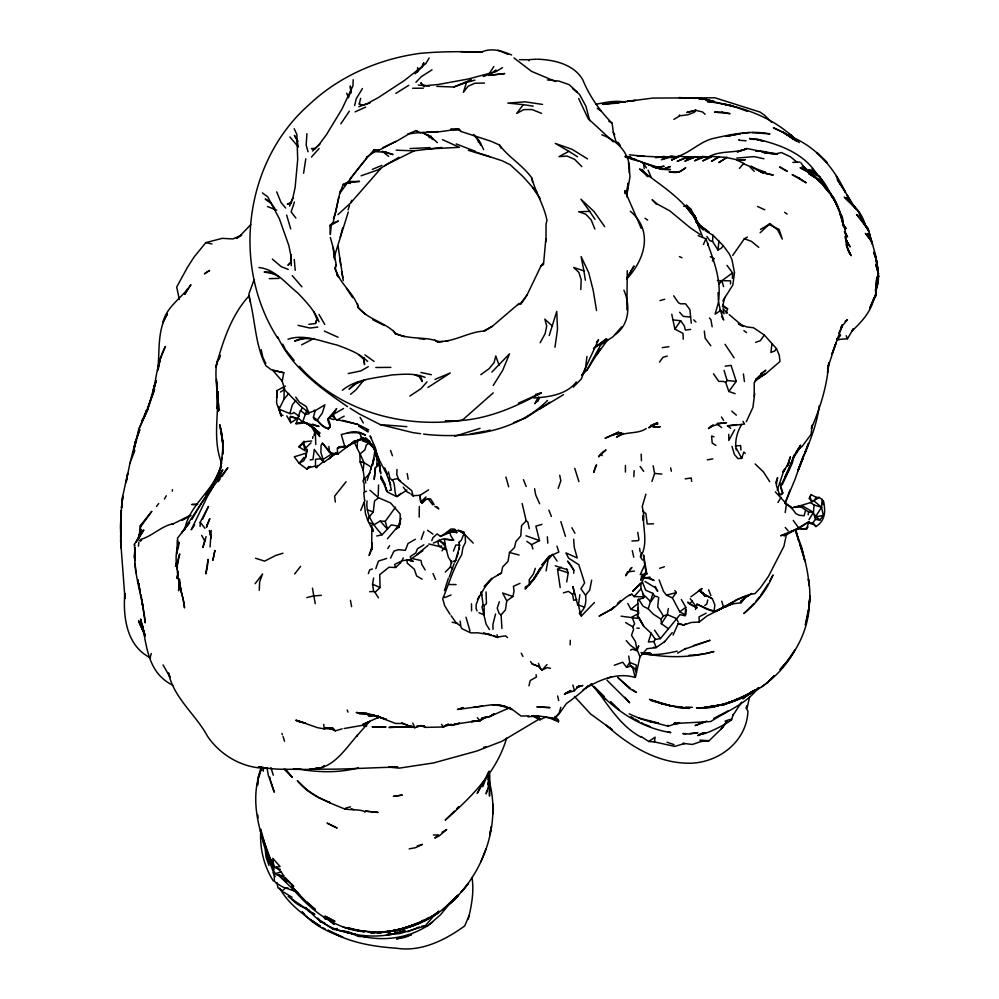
<?xml version="1.0" encoding="UTF-8"?>
<svg xmlns="http://www.w3.org/2000/svg" width="999" height="999" viewBox="0 0 999 999"><rect width="100%" height="100%" fill="white"/><g stroke="black" fill="none" stroke-linecap="round" stroke-linejoin="round"><path stroke-width="1.5" d="M471.503 603.808L471.565 610.864M546.003 241.596L546.066 223.888L546.977 220.417C544.143 205.607 535.539 192.57 531.905 178.159C522.964 165.384 508.553 157.268 499.475 144.992L490.634 141.121L460.964 131.456L458.516 128.784L450.599 129.321L459.515 130.145M878.546 276.948L876.935 261.538L873.563 252.198L876.198 258.878L878.546 276.948L877.06 265.809C878.533 273.826 879.694 282.642 875.511 290.097M222.727 450.549L222.702 454.358L222.715 440.272L222.727 450.549L220.954 464.897L222.015 457.554M627.26 270.692L626.873 309.802M284.153 386.7L276.785 390.634L276.636 403.259L281.381 415.996L278.634 407.792M417.582 71.978L417.644 67.707M177.048 553.608L177.285 540.297M281.381 415.996L279.096 409.165L284.028 399.163L284.178 389.66L283.179 387.487L285.377 386.051M342.108 728.858L335.389 730.831L332.892 728.209L324.238 728.895L323.688 724.375M411.788 925.961L411.026 926.235L420.754 922.564L409.066 926.922L422.477 921.428C405.769 929.145 387.075 933.878 368.631 931.942L371.853 932.329L356.631 930.194L378.072 932.591L387.649 931.83L395.866 930.506L378.072 932.417L385.901 932.017L403.596 928.533L385.714 931.955L379.27 932.055C452.897 931.393 508.041 850.274 489.173 780.943L489.747 789.285L489.248 778.396L489.522 796.091L489.785 775.686L489.023 771.153M367.07 500.924C365.422 514.298 373.476 525.499 382.105 534.765L391.308 524.875L398.176 526.111L387.437 538.761M732.442 278.321L732.567 272.889L726.997 265.372M378.246 495.804L378.534 484.99M573.738 573.264L573.813 570.242L572.452 567.544M488.623 782.804L488.886 773.214M641.433 460.726L641.171 454.145M730.494 283.966L730.581 280.856L717.357 280.582M488.911 773.488L488.286 786.887L486.176 793.893L486.638 791.171M718.543 300.262C721.603 278.783 712.824 258.379 705.906 238.749L698.164 235.614M876.31 289.997L877.909 278.908L875.586 291.383L876.797 276.973L875.449 296.391L873.526 300.1L876.048 294.168L876.335 289.248L875.449 296.391L876.048 294.168L869.929 307.979M686.063 609.552L685.901 614.51L685.039 615.684L679.994 614.685L660.364 638.636L655.369 639.422L653.883 641.47L648.376 642.032L651.148 633.254L643.781 626.361L637.474 615.896M150.549 657.904C126.561 646.053 122.952 617.12 124.788 593.331L124.95 598.538L120.629 540.609L121.029 523.139L120.792 536.038L120.442 526.485L121.329 510.427L121.129 529.07L120.979 513.736L122.84 496.278L121.491 507.767L122.377 497.852L127.672 473.451L126.186 482.33M353.496 441.983L337.487 454.183L337.412 448.176L339.348 446.678L345.904 446.341L337.412 448.176M353.184 79.72L352.959 85.889L341.895 109.228L326.373 134.803L318.968 144.705L312.587 150.986M519.98 583.341L513.424 586.338L514.06 590.983L512.912 596.503L502.647 593.031L506.743 600.886L505.419 609.964L501.098 614.872L501.923 628.458M396.978 469.443L396.79 474.6L399.063 480.482L411.725 490.634L413.186 496.228L410.964 494.118M681.343 599.487L685.789 607.317L685.039 615.684M570.117 644.855L570.304 640.284M369.642 591.708L373.663 591.458L374.987 592.382L380.07 587.537L379.707 574.662L389.073 567.207L395.579 567.494L401.036 562.462M291.096 254.845L290.784 262.138L287.912 265.259L291.146 262.487M580.781 289.548L581.193 279.67L578.871 272.427L573.701 267.47L583.903 270.891L585.352 280.182M259.265 590.347L259.653 581.793L262.575 573.975L255.12 583.703M547.827 543.144L547.34 536.8M210.077 546.903L211.214 530.469M633.841 476.673L634.153 470.666M375.599 449.95L375.362 454.42L375.674 450.287L378.321 457.942L379.957 468.531L378.321 457.942L373.102 446.478L366.658 439.185C376.323 448.176 379.395 461.063 380.719 473.663L379.008 462.475M637.712 613.886L637.474 618.369L621.053 616.183M637.874 610.889L638.036 607.892L638.511 613.486L632.03 617.032L634.665 623.988L632.667 626.71L633.591 629.42L631.518 635.277L635.464 641.708L637.262 650.849L632.305 649.15L630.519 650.212M702.946 157.517L702.622 156.468L694.542 160.814L701.548 158.067M263.424 768.156L263.249 771.103L263.424 768.306M545.866 238.674L543.506 264.523L541.021 265.896L527.047 294.992L522.002 302.734M306.93 133.679L306.181 145.092L308.042 151.748M488.811 773.164L488.311 780.119L489.26 771.528M135.202 547.639L134.428 555.544L134.453 558.191L134.815 549.275L135.115 560.601L135.202 547.639C132.368 573.201 143.182 597.602 145.23 622.864L141.671 599.313M179.246 581.992L178.584 590.746L179.333 580.856M712.986 235.24L723.189 245.629L721.266 248.264L717.931 249.987L712.537 241.346L712.986 235.24L705.182 230.644M795.229 507.342L810.564 502.547L814.148 505.057L813.386 512.312L815.434 519.38L819.829 520.104L823.326 515.496L821.54 507.267L822.127 499.475L819.242 497.452L816.283 497.365L811.051 494.592L809.09 498.401L810.451 499.875M372.252 542.757L371.678 549.862L371.865 525.424M532.479 181.855L531.905 178.159M626.86 196.878L627.984 183.304L626.835 192.283M140.709 541.083L140.959 539.373C152.772 535.826 161.513 525.849 173.576 523.663L172.078 524.4L190.472 515.284M157.642 370.754C160.015 351.935 156.793 330.607 167.432 313.948L162.787 322.689C166.733 306.181 182.055 298.027 190.909 284.703L184.653 294.43L187.562 289.061L185.652 292.757M643.493 556.768L643.643 554.982L646.765 574L641.121 576.947M364.348 490.971L364.048 483.366L362.974 481.019L364.223 478.271L363.224 470.454L363.973 462.624L360.127 453.933L364.935 449.825L366.271 445.017L368.806 443.344L375.387 449.712M207.405 566.396L208.104 559.328L205.769 573.888L207.268 567.807M140.572 526.91L151.836 511.276L140.434 525.474L138.998 538.136M658.678 597.427L657.729 606.942L663.423 615.946L661.063 619.168L661.35 623.676L668.406 628.746M200.1 526.51L200.212 522.24L208.454 506.456L202.597 519.255M333.142 222.44L331.293 225.175L330.344 234.54L329.932 225.412L333.142 222.44L340.472 190.472M138.449 546.228L138.873 542.22M594.455 602.472L581.331 616.058L579.308 613.536L579.957 611.813L578.446 604.944L579.895 594.655M827.497 372.727L828.77 362.887C827.209 385.739 820.329 407.505 811.375 428.446L812.125 425.299L811.113 434.265L802.247 446.278L797.202 450.474M478.221 141.995L478.509 139.311M637.999 651.723L639.959 656.905L635.476 677.147M717.931 249.987L718.98 241.009M827.859 369.742L828.321 365.796L827.559 368.494L836.213 342.42L831.817 354.345L842.257 325.986L838.735 333.254M172.29 491.171L172.477 489.597M771.94 343.893L770.916 352.447L774.824 350.911L776.485 348.626L764.297 335.002L753.458 327.734L747.052 327.01L738.311 323.738M586.975 356.431L585.476 368.444L581.231 379.033L573.339 387.113M636.438 672.714L635.689 670.579L636.351 665.159L629.72 662.412L628.721 656.043M695.479 609.452L696.952 604.183L706.056 608.866L714.035 611.638L714.859 604.894L712.337 598.751L702.247 593.206L699.225 590.446M754.282 396.703L754.183 382.879L758.041 377.11L765.833 370.204L760.701 373.663M546.078 570.904L548.101 559.79L552.597 554.308L557.08 561.063M754.695 393.444L752.934 407.33L746.34 421.69M819.23 405.669C816.558 428.671 806.056 449.662 797.689 470.979L808.541 443.381L805.132 452.572L806.355 449.35M808.753 606.88L809.427 601.61C809.24 627.372 797.627 651.261 780.007 669.58L787.499 660.863L794.942 649.924C781.131 675.948 755.918 694.717 727.821 702.747L738.486 699.175L753.87 691.508L746.141 695.828M566.708 568.831L568.219 572.814L566.72 581.905M738.948 139.46L738.848 140.272L746.091 140.759M554.969 347.252L557.517 329.245L556.743 311.426L549.213 335.527M648.738 741.495L654.42 741.92L655.107 737.187L648.738 741.495L641.096 736.513M125.986 482.642L129.945 463.211M785.214 512.599L786.5 503.846L775.336 491.908M303.596 173.264L305.794 158.804M305.257 453.446L294.28 456.793L299.113 463.311L303.708 460.776L305.731 457.117L307.093 449.45L304.62 449.038L303.509 443.494L304.782 441.758L311.713 440.959M312.662 438.349L312.924 436.625M258.229 780.194L257.392 785.614L258.266 777.047L261.276 767.082M808.129 514.86L808.591 512.012L801.46 507.142L795.641 506.955L792.319 507.842M338.686 197.402L335.464 213.199L333.416 218.569M375.237 449.25L372.352 465.497L374.15 458.541M177.959 549.413L179.133 542.32C175.599 551.023 175.412 560.377 177.26 569.467M668.343 608.528L667.344 614.635L661.35 623.676M178.209 571.278L176.985 578.421L178.209 572.427M445.317 572.052L450.437 566.92L451.486 560.789M591.645 580.182L589.71 590.034L585.576 595.242C586.326 601.386 585.714 608.041 580.694 612.337L581.331 616.058M377.185 463.923L376.648 466.933C378.459 454.995 373.476 441.283 361.238 437.175C359.565 427.497 347.739 433.391 341.258 434.503L345.017 447.39L362.649 438.648L368.431 440.709M626.96 193.993L630.019 176.548L628.471 162.575M305.731 457.117L307.093 449.45M373.663 591.458L372.527 584.19L373.638 578.046M184.728 529.695C189.086 503.708 216.758 489.185 221.216 463.186M370.666 469.867L371.191 467.033L363.973 462.624L360.065 461.763L359.865 453.746L353.833 441.296M153.908 389.385C156.431 374.762 158.242 359.74 165.409 346.466L159.99 359.565L157.655 369.755L160.427 357.979L158.167 369.443M808.978 519.717L813.386 512.312L802.035 505.644L801.46 507.142M808.416 609.515L805.331 624.899C809.527 610.089 811.288 594.405 808.428 579.17L809.015 585.676C808.129 571.253 804.57 557.08 799.675 543.518L804.844 561.013L802.06 548.488L795.541 530.731M357.48 440.347L357.242 447.927M327.947 418.868L327.635 420.005L333.191 414.435L336.626 408.653L327.947 418.868C335.464 433.603 322.14 428.783 317.37 420.005L322.315 413.037L324.9 404.82L315.172 410.701L308.816 412.812L300.299 405.869L284.965 390.197L282.193 381.131L283.791 372.714L271.303 369.755L265.921 365.759C254.957 344.717 255.444 320.292 249.275 297.739M642.369 560.027L640.484 556.818L641.283 552.634M489.722 580.382L484.203 586.563L493.156 577.834L501.423 573.039L502.597 567.057L508.029 561.313L509.478 552.497L514.522 547.564L515.871 541.558L520.741 535.963L521.59 525.561L526.223 520.854L522.14 503.521M487.924 784.527L488.449 781.892M138.811 537.712L139.61 533.741L138.561 538.099M531.518 715.908L538.886 717.182L532.405 715.908L539.822 719.817L538.886 717.182L537.187 715.759L554.557 718.293L558.99 713.96L566.545 703.396C574.113 698.201 581.63 692.07 588.374 685.651M527.047 294.992L521.016 302.859L517.819 304.545L492.245 326.373L483.404 331.094C468.094 332.168 454.308 341.908 438.636 341.533C424.95 336.188 409.14 339.997 395.741 333.429C385.364 322.227 368.082 319.555 358.279 307.617C354.27 292.894 338.986 283.491 335.364 268.356L336.163 264.648L333.229 247.365M468.281 919.105C471.578 905.581 474.25 891.333 471.99 877.459M154.021 389.385L155.881 380.994L147.927 408.504L154.558 389.373L143.918 417.957M707.754 599.924L706.867 603.896L704.794 605.506M749.587 696.965L747.077 708.116L746.478 705.881M312.4 424.163L319.043 426.473L304.283 422.952L296.029 423.913L300.374 410.427L305.469 414.398L308.679 413.873L308.266 411.513M139.086 536.301L140.297 531.143M354.62 105.569L356.268 98.689L362.462 88.524M673.863 119.405L679.07 116.284L679.62 114.897M528.946 685.814L530.219 680.531L536.525 676.935L536.051 674.687M369.455 516.57L373.276 511.963L374.538 500.986L378.571 497.777L390.621 502.959L400.187 514.023L400.05 522.976L398.701 527.784L400 523.326M638.511 613.486L637.699 599.937L643.443 597.864L644.38 596.59L641.021 588.748L640.709 583.016L632.592 591.346L641.87 582.854L646.116 570.829M805.569 510.027L804.133 515.771L799.4 515.284L795.891 513.623L792.632 509.29L786.5 503.846M361.501 105.207L359.228 104.046L360.664 98.302M724.849 297.315L722.477 306.681L727.597 308.828L726.098 313.187M340.209 237.3L342.682 227.722M258.766 777.584L261.388 768.643M679.42 156.256L671.703 160.015L679.42 156.256L692.007 157.355M875.586 291.383L878.208 281.306L875.411 289.71M367.207 480.357L374.026 458.516M642.457 582.142L645.666 590.184L652.934 593.406L648.226 608.853L653.296 614.16L661.063 619.168M334.103 257.442L348.289 211.988M594.542 469.542L593.768 472.427L596.578 464.86L594.929 468.094M328.334 429.133L322.577 425.599L317.632 421.016L314.31 419.53L313.411 417.232L315.172 410.701L314.136 410.077M731.618 719.942L733.116 714.422L732.729 715.696L741.595 702.147M450.025 614.323L444.692 605.794L442.719 598.751C448.938 583.99 453.246 568.356 461.688 554.87L462.974 547.327L465.509 542.32L465.134 534.827L460.352 530.906M495.554 613.96L492.919 624.437L493.007 629.37M219.056 473.976L221.453 466.108L213.274 483.828L205.969 494.542L211.214 487.762M718.556 302.135L715.097 314.148L720.454 310.664L718.556 302.135L718.056 292.632M313.898 435.651L315.072 431.593M506.605 738.161C496.703 772.252 471.016 797.377 445.167 820.191L454.42 811.138M560.814 707.304L559.153 713.036L554.557 718.293M278.733 406.543L279.096 409.165L289.822 413.574L292.407 404.757L295.879 400.349M176.736 562.087L175.524 566.183L176.91 561.863M206.069 536.575L202.822 547.514L205.507 538.961L204.745 541.046L201.636 535.339M308.841 324.35L315.484 323.501L316.833 318.956L313.873 311.738M645.903 494.18L642.245 506.481L643.556 513.523L643.331 520.479L643.418 515.309C642.969 529.095 648.376 544.168 640.484 556.818M138.649 429.508L147.952 409.053L138.649 429.508L133.204 453.259L135.514 441.546L139.823 429.558L135.077 443.131L135.514 441.546L129.758 463.711L134.828 450.362M139.048 538.598L141.696 529.795L136.251 541.97L143.844 529.957L134.54 544.055M152.71 391.084L156.381 380.569L153.933 387.063L154.708 384.515M454.895 562.25L459.415 547.427L459.178 549.163L459.153 542.145L461.263 540.309L463.374 535.152L465.134 534.827L473.201 543.106M777.247 490.222L783.691 471.078L785.439 468.793L782.716 471.603M306.768 410.264L302.572 422.152L295.891 423.476M474.937 80.107L466.496 82.43L463.386 92.345L468.056 86.264L474.85 83.254L484.49 83.054M364.922 500.274L360.726 510.452M642.27 575.786L640.859 580.244L642.295 576.173M444.443 590.621L448.376 578.384M348.077 209.89L349.45 205.669M371.915 546.84L369.118 555.456L371.89 548.726M301.086 410.776L301.998 407.967M219.043 359.54L220.429 355.319M535.289 568.319L533.491 573.813L529.195 579.72L529.47 584.702L525.049 587.175M731.98 446.366L734.402 454.458L737.949 458.578L741.72 458.366L743.793 452.035L745.217 453.359M823.276 504.632L823.426 501.298L822.127 499.475M456.655 557.779L458.241 553.021M739.447 168.394L743.768 163.299L735.401 159.403L726.573 157.555L718.781 162.6L727.085 157.367L718.156 156.98L711.55 161.326L719.455 156.831L718.156 156.98M422.44 66.708L423.788 62.662L421.428 67.695L415.122 73.739M499.363 601.735L497.202 608.166L499.175 613.523L501.098 614.872M294.443 202.06L291.109 211.925L295.879 218.032M143.893 418.244L146.678 410.052L141.708 421.578L142.27 420.067M651.91 481.443L654.632 473.464L653.121 465.771M803.258 456.081L795.042 479.27L785.064 503.334L790.047 489.922M348.451 97.79L350.724 91.271L350.324 85.951L351.086 93.019M375.811 568.668L378.434 561.113L386.7 558.441M558.179 488.336L560.839 480.819L559.727 475.262M421.178 539.348L423.938 531.555M449.263 577.097L454.108 563.586M336.725 275.087L338.773 277.347L334.777 268.506L336.163 264.648M419.318 506.406L419.193 517.12M775.636 482.967L777.609 477.584L776.285 485.239L779.507 494.33M397.627 527.834L401.111 518.444M802.572 459.39L803.134 457.892L798.588 469.705M842.02 324.812L840.971 327.572L847.427 319.692L845.142 321.353M261.238 768.78C248.651 800.873 259.915 835.464 272.727 865.471L269.505 857.454L272.552 862.562M431.78 540.721L432.942 537.699L437.162 533.891L440.522 536.475L455.257 530.144M315.484 323.501L316.933 319.767M488.361 772.314L482.754 786.75M347.814 182.755L343.306 184.315L339.76 193.394C350.399 178.484 361.8 163.549 374.126 149.75L379.283 150.075L395.891 141.334M372.702 528.396L373.301 531.306L367.719 520.379L369.38 516.508M395.579 567.494L394.655 564.398L402.122 560.751L403.246 557.917M453.446 551.098L455.869 544.992L460.139 545.217M480.769 862L486.038 848.788M337.924 214.623L350.587 203.034L351.71 200.287M254.146 279.57L248.863 294.093L250.362 301.96M289.548 206.119L292.682 198.689L295.105 187.625L297.702 159.678L296.903 134.628L294.218 128.746M799.637 528.321L806.33 529.333L808.965 521.728L788.361 533.691L780.594 535.751L787.587 532.804L784.028 535.939L785.888 533.828M469.118 915.496L464.735 925.873C445.479 939.959 421.241 952.147 396.566 948.226C372.764 946.602 348.901 942.519 328.022 930.294M869.667 308.167L874.1 297.739C871.328 311.363 861.75 321.828 851.922 331.019L853.346 328.708M703.483 244.43L705.906 238.749M488.411 74.95L493.843 66.546M643.006 577.909L644.155 575.362M673.064 635.077L678.184 623.663M644.892 564.46L640.247 574.675L646.678 573.688M297.115 418.269L290.497 416.446L289.797 417.982L290.784 422.777L295.454 419.717M627.497 571.865L625.649 575.761L631.892 567.469L629.969 569.305M368.356 573.651L369.717 569.792L372.427 568.993M712.762 260.627L713.773 258.479L712.462 260.764M782.205 484.79L792.257 463.261L794.105 455.107L793.356 457.942L799.687 448.164L797.939 449.737M293.107 197.802L290.734 202.747L287.262 204.133L291.621 202.872M581.955 375.487L598.551 339.76L596.478 342.095M390.584 558.104L394.006 551.048L398.526 549.687L405.344 550.349L408.004 543.506L415.347 539.298M537.599 401.635L539.56 397.702M217.77 479.408L222.765 469.767L217.645 478.596L220.429 474.45L213.649 483.291L205.669 497.502L209.99 490.834M191.87 519.455L202.023 502.147L214.111 484.365L181.656 532.892L189.698 522.452L177.46 538.211L178.134 543.244M483.066 782.18L477.197 793.418L488.573 772.751M538.548 396.94L534.952 403.708L536.713 400.437M784.802 477.185L794.392 455.731L800.636 445.104L793.406 456.943L788.611 470.479L789.148 468.956L780.818 485.639M741.645 424.513C737.025 432.08 734.677 441.021 736.201 449.862M768.268 583.778L760.726 595.204M769.617 581.268L773.001 574.974C766.92 589.897 756.43 603.471 743.83 613.523L754.07 603.471M581.643 375.237L586.937 370.13L601.211 343.968M734.652 429.745L728.833 440.459L728.783 434.328M540.184 342.707L545.142 333.654L546.715 325.924L544.817 319.168L552.509 326.173M164.448 499.05L166.271 495.779M740.009 704.782L740.771 703.421M626.648 278.833L634.028 265.959L627.197 277.435M722.789 300.911L732.829 285.027L734.515 272.615L731.955 259.603L729.382 254.058L723.189 245.629M777.959 502.547L781.018 497.315M540.659 567.42L533.878 578.958L525.137 589.023L528.096 585.476M396.528 528.971L400.474 522.34M853.146 329.146L847.464 338.773L840.571 339.298M429.145 58.042L425.786 63.624L404.383 80.507L378.421 97.54L367.307 103.571L358.841 106.731M586.937 370.13L600.362 348.838M785.251 468.618L782.916 472.39L789.148 462.325L786.812 466.096M365.509 159.291L367.132 156.706M493.219 385.489L502.722 370.279L509.515 353.808L491.883 372.078M823.326 515.496L815.546 516.77L814.56 515.022L819.829 520.104L815.546 516.77L821.54 507.267L813.835 500.811L811.438 501.461M151.261 653.496L150.374 656.768M338.399 453.908L331.843 453.808L322.465 443.219L321.091 445.317L320.891 452.36L323.926 462.35L336.651 452.734M450.961 902.134L440.621 914.647L429.17 924.699M304.046 457.367L299.113 463.311L306.868 469.118L310.477 466.446M387.774 548.513L389.622 545.704M614.285 665.259L622.739 662.212L626.51 667.295L629.72 662.412L630.244 665.384L634.178 668.144L635.689 670.579M533.891 578.271L536.426 574.425M538.124 571.865L539.81 569.293L533.878 578.958L529.47 583.066M732.704 255.432L744.355 238.736L747.352 237.1M221.865 476.573L227.847 467.644L213.749 485.864L207.43 496.441L191.209 529.782L194.668 524.937M649.487 426.973L648.875 427.897L657.492 422.515L649.487 426.973L655.831 423.951L653.259 424.587M813.985 500.799L816.283 497.365M340.821 123.851L349.325 111.201M607.954 339.41L596.303 355.457M363.561 380.419L356.006 389.81L350.562 394.305M600.149 454.495L598.538 456.843L605.993 449.95L602.297 452.372M323.926 462.35L320.916 458.753L315.497 459.29L315.522 466.97L316.233 467.619L317.719 465.459M683.254 339.198L682.979 333.379L674.899 329.133L680.681 320.766L684.29 325.836L685.376 330.107L690.646 329.395M364.672 160.502L349.862 179.208M764.297 335.002L760.301 340.734L755.656 342.32M556.98 546.191L558.853 552.035L548.901 556.468L534.552 578.471L529.47 584.702M210.876 489.572L213.524 485.801M369.53 522.827L374.063 524.725L380.219 521.028L387.512 529.283L385.252 521.378L395.554 507.167M657.617 596.703L654.645 596.253L650.736 601.798L645.229 596.166M795.691 452.747L798.288 449.138M218.294 481.568L220.105 479.083M528.995 60.802L529.557 59.578L535.963 59.191M328.196 428.696L330.02 426.211M306.868 469.118L308.641 466.695M695.941 110.29L686.837 112.45L695.716 110.177L694.417 112.25L687.911 114.785L679.395 115.834M671.778 314.26L674.899 329.133M668.868 346.678L662.287 347.652M691.271 323.214L689.897 309.653L685.551 303.783L680.394 303.796L678.421 302.672L673.676 295.816M659.49 362.063L662.936 357.355L667.257 356.031M481.343 592.095L483.154 604.982L481.968 606.618L486.113 624.163L489.473 629.545M735.114 393.643L728.833 391.483L725.699 382.405L727.072 380.519L724.063 370.367M728.833 391.483L736.238 381.393L731.068 365.384L725.162 366.158M744.43 381.581L743.406 373.963M551.248 717.669L553.184 719.53L558.453 721.753L558.429 720.104L554.895 716.345M643.443 597.864L644.03 595.466M638.161 613.973L637.612 611.313L638.498 610.114M558.453 721.753L558.429 720.104M637.262 650.849L638.511 645.716L638.736 646.54M626.51 667.295L631.405 665.946M583.041 689.834C598.151 680.257 617.27 671.852 635.214 677.497L632.442 666.67M692.032 601.023L696.852 607.804L689.797 604.083L692.032 601.023L690.247 598.751M778.708 494.23L781.767 494.006L782.667 492.794L779.932 483.166M779.208 495.492L781.842 494.243L782.667 492.794M806.33 529.333L808.016 527.035M808.016 523.289L812.986 522.714L815.434 519.38M346.066 481.755L334.578 496.228L335.364 502.01M491.558 578.321L484.415 588.049L477.522 599.75L479.358 596.053L476.173 604.57L476.061 608.478L477.072 610.951M422.053 502.997L425.961 496.94L420.754 502.097L422.053 502.997L426.973 498.838L430.581 498.901L434.103 504.458M726.76 721.827L722.19 728.009L709.153 740.709L700.898 741.57L692.407 744.455L683.079 743.381L684.515 743.518L674.737 746.403L654.42 741.92M684.702 614.585L679.745 611.788L672.402 597.877L676.36 592.557L674.824 590.534M533.204 106.144L523.276 104.645L516.695 113.424L523.826 109.59L532.017 109.553L541.558 113.349M156.493 506.406L158.704 503.496M726.773 721.615L721.34 728.608L726.922 721.44M294.655 573.975L300.599 566.358M836.887 339.71L840.621 334.965L836.663 339.136M788.061 533.129L786.201 535.501L783.915 546.303L768.456 576.373L760.551 587.637L754.957 593.643C739.397 595.392 728.296 606.88 714.035 611.638M541.021 265.896L543.169 263.187M626.585 279.146C644.755 259.74 653.758 230.994 630.294 211.214M748.039 595.866L749.287 595.129L736.6 599.65L725.823 606.755L733.691 601.648L715.047 611.4L733.104 603.396L722.889 607.255L732.779 603.833L741.108 602.759L744.63 598.426M350.587 203.034L380.731 168.556M211.064 487.799L208.242 491.246L212.475 486.363M284.028 399.163L288.736 393.444M441.933 550.824L444.493 547.727M249.213 295.704C231.543 314.835 223.439 340.047 216.458 364.56C214.598 379.87 218.232 395.342 218.843 410.689L218.007 400.262M548.901 556.468L541.845 565.022L550.349 555.981M755.993 601.136L759.852 596.478M530.082 583.104L533.041 579.557M664.323 642.057L672.227 632.592M718.955 284.191L721.865 280.744L732.567 272.889M494.255 72.203L496.091 70.067L490.996 73.801M639.959 656.905L646.99 648.701L656.181 647.627L653.883 641.47M452.222 901.173L457.579 895.241M426.973 381.855L421.079 388.623L409.802 396.079M365.771 482.979L364.897 478.746L370.154 472.714M250.799 224.625L240.047 235.814L236.363 238.349M621.69 326.86L612.974 336.775L599.625 345.529M629.22 594.992L631.917 594.23L634.115 596.615L641.021 588.748M369.792 721.328L356.518 736.251L357.48 735.177C344.767 749.475 332.879 769.642 310.989 769.168L318.144 768.181L311.401 769.48L293.169 769.317L299.825 768.98C286.089 769.617 271.99 769.617 258.504 766.72L267.158 768.281C243.356 768.593 220.679 755.731 207.43 736.113C195.579 714.235 173.826 698.201 168.481 672.889L170.142 677.434L163.037 664.909M211.975 243.943L205.794 242.657L194.143 256.93L187.412 267.42L176.698 287.063L179.321 299.363M311.463 157.043L319.106 148.489M758.553 687.562C746.478 703.858 727.022 710.976 710.701 721.565L673.888 723.538L679.507 722.627M615.322 334.59C629.62 324.25 630.419 305.244 623.9 290.197M808.915 523.001L814.135 524.725L815.908 526.548C825.137 521.028 825.911 510.939 823.426 501.298M357.717 382.005L349.051 389.173L354.483 384.34L364.822 380.107M305.394 450.961L298.876 446.815L303.983 441.321L304.782 441.758M415.909 82.305L421.266 76.673L432.018 69.843M456.555 808.878L458.691 806.63M570.541 690.546L564.472 694.043L574.4 690.709L579.07 685.814L576.735 687.25M449.85 903.558L457.155 896.153L442.395 910.052L455.606 897.527M576.298 382.043C566.283 394.792 548.988 396.99 533.803 398.002M547.052 664.585L541.982 670.079L547.34 667.569L550.461 668.356M449.637 903.995L458.553 895.229L450.761 902.884M304.62 449.038L310.989 442.857M439.11 911.275L430.532 918.206M614.06 606.718L610.751 609.852C618.443 605.307 623.089 597.24 631.917 594.23M617.37 603.583L620.691 600.449M329.058 458.891L331.393 456.73M760.114 232.779L769.967 223.614L777.721 229.995L782.292 239.073L779.133 229.42L768.93 224.438L760.489 229.433M319.855 144.156L315.309 148.252L311.376 148.639L315.022 148.938M493.231 392.869L462.337 420.179C403.883 428.758 339.573 411.538 299.425 366.321M478.946 612.724L484.14 614.885L484.128 605.656L486.463 603.596L486.051 591.945M438.661 911.313L433.741 915.658L435.901 913.448L425.037 926.023L399.712 933.615L386.963 934.564M363.449 936.562C386.85 941.807 413.773 937.074 432.617 921.952M753.608 690.596L742.669 698.863L753.358 690.946M766.096 373.451L755.943 379.183L766.096 373.451L779.982 361.501L779.282 355.244L776.485 348.626M316.233 467.619L322.215 462.562M400.761 493.356C392.282 502.847 396.965 483.204 391.983 479.845L389.922 478.396L388.411 471.853M437.849 835.501L434.802 838.011L438.986 836.101L446.69 829.532L442.058 832.292M627.847 603.533L630.893 609.328L637.961 603.558M751.56 593.481L740.596 601.148L741.108 602.759M416.933 554.457L428.096 545.379M547.489 400.462C515.534 432.48 466.608 439.011 423.613 434.128M768.93 224.438L769.967 223.614M576.773 599.537L573.701 600.299L572.477 594.205L574.05 592.969M678.159 623.151L683.616 625.012L691.283 622.464L699.238 622.027L707.017 615.946L722.065 608.179L715.459 611.288L709.627 609.727L696.952 604.183M324.288 765.509L320.442 768.318L310.327 768.943L313.062 768.706M342.32 390.297C355.956 379.021 375.037 378.234 391.77 374.95C402.872 374.25 414.56 372.914 425.087 377.397M353.496 441.92L346.765 447.028L354.995 440.984M593.443 348.614L606.58 338.761L594.155 348.002M756.605 689.248L758.678 687.699M712.774 425.362L708.453 428.583L713.436 425.087M395.741 333.429L395.167 333.853L404.67 336.663M336.551 452.647L329.72 457.692L336.825 452.672M679.745 611.788L685.789 607.317M422.889 920.254L417.994 923.875L422.377 921.627M761.475 687L769.03 681.43M690.858 596.84L702.122 588.573L698.85 590.584M480.806 374.687L489.06 368.718L494.068 362.637L495.766 355.944L499.075 365.247M298.876 446.815L303.509 443.494L305.432 447.402M754.844 381.243L764.572 374.275M506.743 600.886L512.912 596.503M471.441 721.565L480.157 720.791L485.039 717.332L480.569 719.667L488.349 716.658L485.551 717.17M422.877 550.724L411.75 558.516L420.966 560.464L421.79 564.41L425.124 569.917M810.564 502.547L819.242 497.452M751.098 692.394L753.421 690.809M367.157 156.806L375.899 150.924L379.283 150.075M513.511 422.614L525.199 418.231L549.875 402.197M585.489 688.061L591.833 683.816M539.997 718.581L502.022 741.246L476.735 751.061L433.641 762.924L399.125 768.156L388.611 767.07L397.777 767.157C368.519 767.507 339.185 770.167 310.027 768.793M751.223 692.369L753.646 690.784M236.613 238.424L241.733 235.102L232.904 238.948L222.19 238.349L205.794 242.657M789.023 532.28L797.602 529.12L808.965 521.728M427.972 387.45L450.299 372.989L434.99 379.383M280.494 392.02L284.178 389.66M398.938 157.293L384.503 165.747M428.596 489.86L420.104 495.292L413.236 495.704M738.323 699.325L755.569 689.785L750.237 693.181M678.346 623.751L683.653 625.112L685.926 623.663M678.596 172.278L685.751 167.77C679.42 172.715 677.135 173.227 669.093 171.84L678.221 172.203M423.876 544.792L417.432 548.863L415.759 552.984L410.289 556.555L411.276 559.39L402.122 560.751M395.866 93.394L408.778 85.302M408.391 134.291L396.815 141.084L382.892 147.627M749.4 693.306L752.022 691.67M749.138 693.893L754.12 690.796M502.509 67.607L496.116 71.553L468.494 78.958L438.236 84.49L426.373 85.602L418.269 85.077M484.39 331.181L492.245 326.373M323.052 459.503L331.843 453.808L329.558 452.435L322.465 443.219M436.788 913.798L438.299 912.874L424.662 920.716L427.01 919.442M539.635 409.078L563.436 394.692M441.62 724.4L443.169 726.972L448.226 724.225L443.169 726.972L425.237 727.384L420.929 725.686M313.936 338.411L301.636 344.842M712.512 425.387L710.252 426.76L723.438 422.652M438.636 341.533L437.425 342.257L442.982 341.471M406.955 490.01L396.815 496.703L388.211 492.457L386.388 490.197L380.794 475.999L385.402 484.902M560.202 587.574L557.517 569.368L561.251 567.207M677.522 653.146L685.976 648.301M343.531 408.516L333.191 414.435L335.627 419.368L357.717 424.375L368.793 429.92M368.281 366.683L360.839 370.916L348.214 373.564M623.301 433.416L616.608 437.1C625.474 431.006 637.362 434.59 646.253 428.546M564.472 694.043L570.854 690.546M728.246 710.826L713.81 718.368M509.94 707.529L489.66 716.595L494.305 713.686L489.16 716.932L481.593 718.031M704.37 732.854L700.074 733.89C703.671 737.187 747.664 712.612 725.037 721.153M577.484 156.768L568.931 151.349L559.003 156.656L567.07 156.069L574.637 159.365L581.868 166.646M344.218 416.108L336.713 420.217M420.304 922.089L425.274 919.442M426.123 918.993L428.871 917.532M190.959 515.459L181.781 520.267L185.489 518.331M706.131 613.199L699.013 616.895L699.238 622.027M613.274 434.815L618.631 432.08L605.082 438.224L613.274 434.815L621.64 432.842L613.461 434.615M526.873 541.358L531.543 544.642L539.535 540.584L535.839 526.123L542.007 524.388M497.877 574.825L501.423 573.039M607.38 678.583L611.376 676.61M379.895 716.758L362.887 724.362L369.692 721.628L362.649 725.274L344.106 728.533M748.9 693.83L730.506 702.334L713.798 706.78L730.993 702.01L746.753 695.504C731.093 703.146 713.91 708.029 696.39 707.816L704.083 707.717L722.352 704.632M739.884 698.501L723.164 704.932L747.614 694.73L745.466 695.766M379.82 716.783L377.098 718.081L379.87 716.895M366.533 491.146L363.773 492.42L364.498 499.675M704.208 732.592L697.789 735.576L705.881 732.642M535.501 394.443L541.321 392.869C511.838 409.053 479.895 422.502 445.404 420.729M463.111 707.567L459.403 709.278L462.987 707.854M441.658 147.452L414.148 150.824L386.975 164.36L377.972 169.855L361.126 175.787M539.822 719.817L545.691 717.12L558.079 720.566M416.471 923.363L408.479 926.96L414.098 924.587L399.725 929.232M518.356 403.209L541.321 392.869M741.033 698.051L729.245 702.484L738.486 699.175M355.07 111.863L365.696 107.105M698.014 157.343L687.25 156.868L677.172 161.363L686.438 157.655M709.914 157.742L702.796 160.901L710.401 156.381L717.469 156.793M731.505 702.047L722.614 704.907L734.165 700.961M415.384 924.05L419.268 922.339M412.175 925.848L417.907 923.363C418.044 925.124 371.491 936.662 404.233 928.171M420.879 132.967L416.021 130.594L407.754 134.178C417.819 132.005 427.922 132.692 438.211 131.581M455.119 530.182L448.014 533.254L455.619 530.831L456.805 532.604L451.723 531.493M433.341 543.081L443.094 538.886L453.583 540.047L450.599 535.452L450.137 532.542M453.034 561.475L456.231 560.114M436.838 86.364L453.808 87.013L471.228 79.658M305.806 337.987L294.655 341.046L300.786 338.549L311.226 338.723M407.779 931.767L419.28 926.96M332.842 223.289L338.399 220.979L331.73 224.787M451.024 595.004L444.655 597.614L443.506 596.803M790.409 531.643L798.888 528.184L793.231 520.429M732.492 701.71L739.248 698.938M372.365 169.318L381.893 165.422M507.08 708.666L509.865 707.542M413.386 924.887L414.098 924.587L396.765 930.706L406.568 927.609M683.753 206.418L686.563 205.282L690.871 209.141L696.565 220.155L698.076 225.025M354.083 441.533L362.649 438.648L369.193 441.446M706.755 721.103L695.079 725.574L704.07 722.19M662.549 169.468L670.391 166.508L662.849 169.343M378.796 716.295L376.423 715.933L386.438 719.367L372.04 714.809L374.15 715.321L356.231 712.512L366.958 713.623L359.303 713.623L366.333 713.274L374.313 715.334L395.504 723.438L402.185 723.551L414.86 727.722L420.804 725.536L416.695 726.323M453.808 87.013L466.496 82.43M405.194 927.796L411.313 925.598M483.266 76.548L487.125 75.175M404.27 928.271L387.649 931.83L379.333 932.429C391.133 932.279 402.722 929.12 413.711 924.974C400.062 930.294 385.352 933.391 370.666 932.454L373.576 932.479M577.022 687.462L582.842 685.451L576.898 687.287M654.308 722.202L648.925 721.128L668.206 726.236L677.334 723.126L674.35 723.326M443.319 726.885L450.986 724.287L452.522 724.962M354.121 441.508L362.649 438.648L361.238 437.175L368.693 441.034M663.423 615.946L667.344 614.635L676.236 618.493L678.134 621.728M684.952 649.063L710.127 640.284L702.772 642.632M707.979 157.205C720.042 150.125 733.903 153.559 746.678 148.863L737.324 151.935L746.678 148.464L766.283 152.422L761.75 151.773M659.64 568.306L664.41 566.745M462.737 707.767L457.467 709.49L490.971 704.919L502.147 705.581M370.042 102.959L362.737 105.307L359.228 104.046M454.508 436.351L480.107 428.321M455.107 529.845L446.516 532.542L440.522 536.475M693.343 645.579L701.423 643.056M403.646 928.446L412.812 925.574L403.908 928.246M287.999 339.235C303.971 333.703 321.091 341.421 336.8 344.955C347.727 349.038 359.253 352.997 367.657 361.476M724.325 704.033L720.866 705.107L730.993 702.01M417.295 845.978L422.415 844.392L415.584 847.689L409.19 848.863M398.926 932.204L405.082 930.281C386.613 937.524 365.259 937.699 346.166 932.142L355.294 934.127C337.475 931.605 319.692 924.337 308.504 909.627M350.524 806.855C332.455 811.013 363.761 808.091 364.947 812.249M282.979 553.209L275.761 555.432L264.598 561.126L255.507 558.229M454.595 530.057L446.516 532.542L450.911 529.008L454.745 529.145M659.952 300.637L664.66 299.238M563.411 592.857L568.431 591.371L572.477 594.205M345.904 183.092L348.651 182.293M344.705 183.891L352.947 181.543L359.515 181.418L350.087 182.293M358.329 767.906C338.336 773.101 317.12 772.564 296.928 768.656M485.826 431.256L490.197 430.057M276.898 875.136L283.803 875.998L281.256 871.99L275.786 873.463L273.913 872.152L273.139 864.297M659.115 579.895L663.536 591.445L666.47 595.204L676.36 592.557M306.793 597.627L313.211 595.991M307.605 467.994L314.835 466.183M389.585 490.509L391.346 490.072L388.636 477.659M837.012 340.022L839.734 339.348L838.623 339.51M483.553 747.314L486.163 746.678M705.132 653.671L713.923 651.523C691.495 657.879 668.081 657.916 645.342 653.858M376.735 536.001L382.105 534.765M595.616 104.296C605.344 102.51 615.721 100 625.461 102.185M358.966 439.66L361.613 439.061M398.351 929.594L387.974 931.967L378.633 932.429M726.073 136.364L740.659 133.616L726.348 136.276M391.983 479.845L397.39 478.621L400.611 480.906M726.423 136.264L732.117 134.99M473.451 707.392L482.567 706.118M677.21 651.136C665.646 653.846 653.596 655.844 641.77 653.683M394.917 933.041L397.59 932.479M394.53 933.103L397.465 932.504M650.824 425.249L658.004 423.813L653.521 424.425M529.008 715.858L521.116 716.071L513.436 710.339L503.334 705.669L512.075 709.19L499.787 705.406L492.457 704.782L501.785 705.544M470.329 434.041L484.827 431.206M707.317 459.877L712.824 458.841M337.287 928.458L333.204 929.232L351.423 933.016M642.906 578.359L649.974 577.06M329.932 225.412L331.293 225.175M794.168 507.042L802.035 505.644M693.481 157.73L686.288 158.978L695.129 157.08L684.839 161.164L694.854 156.581L701.41 157.43M655.656 167.732L664.135 166.246L655.893 167.582M139.111 540.646L141.533 540.222M390.147 934.003L390.909 933.878L388.124 934.065M350.087 182.043L352.947 181.543M665.471 641.058L656.306 647.452L653.483 647.377M456.83 129.37L439.51 131.756L426.735 132.218M736.613 424.587L727.235 425.799M517.819 304.545L521.153 304.021M417.532 726.186L420.529 725.724M310.14 459.977L312.962 459.552L314.285 449.413L323.514 462.062M685.239 478.858L691.233 477.984L691.67 481.381M714.685 706.855L706.243 708.104M445.766 341.071L448.551 340.684M697.889 654.67L703.683 653.87M685.888 733.628L682.866 733.641L689.01 734.028L697.889 732.804L690.409 733.478M395.304 930.506L378.034 932.591L386.113 931.892M275.125 867.232L280.057 866.57L272.789 858.303L273.863 866.707L272.789 861.45M634.315 100.499L627.185 101.436L652.896 98.064L715.022 97.815L760.039 112.075L764.572 115.247L771.54 122.265M679.37 156.443L670.641 157.58L677.359 156.893L671.216 155.919L661.388 159.678L670.804 157.055L663.311 156.656L669.28 157.293M742.095 133.429L749.3 132.492M441.77 546.003L438.861 546.366L428.808 543.968M471.391 721.515L480.157 720.791M317.819 327.085L309.915 328.047L298.052 325.324M488.786 75.424L504.745 73.564L488.823 75.337M528.096 716.882L537.287 715.821M628.234 571.79L634.44 571.078M369.143 716.171L372.215 715.821M412.013 726.573L406.605 726.91L412.075 726.298M430.07 147.615L410.114 148.551M416.745 726.548L423.726 725.823M378.022 932.704L387.4 931.78M625.274 156.706L640.771 161.476L643.481 163.374L646.428 167.857M735.339 446.016L740.659 445.517L740.921 450.025M635.751 100.312L602.422 104.333L619.193 102.959M738.386 160.315L745.266 159.74L737.287 160.34M315.796 768.481L319.905 768.144M427.647 148.976L459.428 147.328L442.507 139.685M699.475 157.38L711.263 156.693M736.75 158.092L754.158 156.606L763.985 158.779M314.398 595.866L321.328 595.342M631.917 541.046L638.311 540.596L638.948 539.735L637.749 532.355M797.602 529.12L806.081 528.533M626.323 157.38L630.881 157.105L625.386 157.367M406.605 726.91L411.925 726.573M689.135 655.269L696.44 654.882M717.432 423.264L726.498 422.789L722.002 422.852M792.881 162.375L799.899 162.063M408.141 726.81L388.961 727.459L411.988 726.71M595.029 219.318L589.672 211.388L578.658 211.751L585.876 214.285L591.208 219.992L594.867 229.071M653.508 523.776L647.215 523.988L645.941 513.673L642.981 511.176M197.09 504.333L191.796 504.495L197.74 504.483M372.415 715.309L367.944 715.446L378.484 716.345M373.002 151.436L386.438 152.372L393.044 154.57L382.167 151.386L386.438 152.372M269.318 278.646L279.021 278.384M675.524 723.588L678.371 723.538L674.2 723.426M511.613 54.995C502.185 50.924 491.483 47.515 481.543 52.035C460.776 51.486 439.96 51.386 419.268 53.459C378.696 59.141 339.473 76.099 309.478 104.333C244.243 161.251 231.144 265.597 277.66 338.124M375.824 367.495L390.834 367.37M412.662 88.262L423.289 88.187M374.363 932.517L370.292 932.554L374.875 932.542M347.502 432.742L359.677 432.692L365.459 435.089L358.903 432.13M433.391 834.977L438.623 834.977M641.683 653.259L650.686 653.296L642.432 653.134M388.524 934.564L391.483 934.577M448.763 584.515L456.068 584.565M519.53 59.665L529.145 59.753M674.238 157.118C687.649 155.345 699.325 141.359 713.873 138.312C732.255 134.178 751.211 130.17 770.029 133.953L752.297 132.542M634.115 596.615L643.094 596.74M711.338 157.105L702.622 156.468M289.822 413.574L292.295 413.623L293.793 412.45L299.25 416.371M421.815 926.073L427.597 926.373M363.936 725.998L366.608 726.061L363.848 725.973M664.372 169.38L670.441 169.543L664.223 169.343L640.883 161.9L661.163 169.031L647.839 164.573M273.763 273.838L264.161 272.015L270.18 272.153L278.871 276.636M460.726 51.648L482.355 52.298M697.951 157.33L685.751 156.955L690.184 157.318M670.878 157.03L663.523 156.531L655.444 157.505L663.161 157.143L637.075 155.931L642.969 156.356M692.394 707.304L685.576 707.105M396.191 150.2L414.148 150.824M627.622 158.304L632.941 158.491M445.991 725.099L453.246 725.349L459.54 723.164L454.021 724.35L479.77 720.454L477.322 717.757M636.863 628.146L639.223 628.234M332.892 728.209L325 727.896L334.016 729.495L327.722 727.659L335.389 730.831M364.972 936.75L358.816 936.5L346.166 931.493M687.25 156.868L697.514 157.33M699.862 740.147L709.153 740.709M697.851 98.202L704.62 99.376L697.851 98.202L678.97 97.627L695.903 98.352M537.087 59.203C553.671 59.615 573.863 64.198 582.754 79.758C589.373 95.966 599.65 110.752 612.1 123.202L613.374 132.655L616.058 141.87L618.294 142.57L620.404 145.654M808.591 512.012L813.386 512.312M642.532 653.284L651.073 653.87L641.321 652.959M380.219 521.028L385.252 521.378M453.583 540.047L444.43 539.348L445.067 543.831L438.336 540.322M350.087 408.204L358.928 413.748L380.257 424.6L406.83 426.66M682.729 707.554L675.549 706.817L689.173 708.378L669.879 705.556L649.4 699.362L664.223 704.37L651.086 700.549M685.551 707.791L689.797 708.141L678.209 707.592L659.34 702.909L670.491 705.806L661.413 703.546M419.205 338.723L424.637 339.185M654.632 473.464L661.875 474.075M698.438 590.609L701.423 590.871M767.282 153.322L764.36 153.059L776.585 153.646L781.443 152.547L790.546 156.855L797.264 162.387M770.192 153.584L777.484 154.233L763.336 151.411L755.706 150.924L758.728 151.349M629.283 154.783L644.417 156.306M754.083 139.423L750.199 139.061L756.967 138.998L763.498 140.959L756.855 139.76L764.922 141.184C785.489 146.778 806.992 156.418 817.806 175.824M630.819 158.691L633.828 158.978M727.072 380.519L736.238 381.393M296.353 720.641L300 721.528M370.654 811.712L378.109 812.424L365.334 811.113L369.318 811.563M547.39 79.945L558.803 81.056L569.055 84.615L577.31 92.033M699.15 98.426L705.182 99.038L712.412 101.386L705.182 99.038M523.276 104.645L507.829 103.084L525.062 101.823L542.532 104.433M690.459 317.083L683.241 316.333L679.607 312.237M288.286 888.161L285.639 887.874L282.38 890.833L277.909 887.699L276.985 882.629M429.358 86.114L422.552 85.327L420.804 82.755L424.163 86.726M673.326 319.917L680.681 320.766M258.966 267.532C274.975 269.131 286.076 283.679 297.964 293.169C306.119 301.785 314.697 310.552 319.006 321.828M699.113 157.992L701.91 158.341M339.348 446.678L345.017 447.39M420.567 433.703L412.924 432.642L380.257 424.6M280.407 414.935L282.967 415.309M658.204 723.064L650.849 721.977L640.634 718.805L629.183 713.86M658.378 723.089L638.698 717.969M686.725 207.742L695.866 217.745L686.725 207.742L690.871 209.141M755.244 139.423L749.537 138.474L753.483 139.261M283.803 875.998L277.547 874.949L282.817 876.373L293.756 886.388L285.115 877.609M698.763 98.689L702.934 99.4M766.083 173.726L773.251 175.037L761.425 172.19L750.886 165.996M420.779 725.724L424.825 726.46L422.115 725.699M705.731 99.888L714.123 101.423L705.981 99.663M324.238 728.895L317.595 727.684L295.829 720.167L305.719 723.226L297.652 721.303M361.476 426.635L358.778 426.136L368.094 431.905L366.558 429.483M452.147 622.227L457.517 623.326M343.156 927.159L364.46 931.792C335.789 929.332 311.925 911.275 293.843 890.009L295.629 891.433L282.979 887.075L275.936 882.929L274.363 880.906L274.226 875.611L273.139 872.726M420.904 372.477L431.356 374.712M283.791 372.714L272.764 370.367L282.193 381.131M337.487 454.183L329.558 452.435L328.871 446.428M695.779 110.39L702.572 111.95L705.082 114.273M720.891 103.471L713.573 101.773L707.267 101.561C739.76 105.282 774.387 117.045 797.364 141.383M706.131 99.725L710.676 100.799M662.387 169.48L652.597 166.945M760.264 171.129L765.746 172.44L752.459 167.32L763.224 173.214M712.537 241.346L709.827 240.697L706.855 236.463M821.54 507.267L814.148 505.057M320.479 921.94L324.837 922.989M357.717 424.375L342.645 420.267M364.136 936.425L366.945 937.112M722.352 103.821L736.101 107.255L747.477 111.389M452.472 531.518L456.805 532.604M509.478 552.497L519.093 555.007M350.162 928.97L348.301 928.483L361.663 931.305L347.677 927.609M342.744 930.643L351.511 932.941M361.001 439.298L369.805 441.62M456.818 530.469L464.335 532.492L461.513 531.193M350.287 181.181L354.358 182.305M406.68 559.627L413.361 561.475L409.24 560.064M625.249 156.556L636.288 159.665M488.211 634.04L491.196 634.902L477.809 632.804L470.829 632.904L462.125 628.808L460.901 627.01L460.139 621.103M361.551 462.2L360.065 461.763L363.224 470.454M630.893 609.328L637.612 611.313M667.906 731.705L670.841 732.617C640.958 727.921 613.186 709.727 594.005 686.525L604.308 696.503M635.039 160.015L638.811 161.214M276.136 873.963L274.438 873.426L273.913 872.152M713.973 436.8L711.588 436.039L712.187 443.069L715.921 445.342M557.517 569.368L568.219 572.814M474.163 151.536L502.085 160.727L510.302 164.798L523.101 176.673L536.763 192.02M351.298 808.815L354.021 809.702M475.174 151.274L456.243 143.931M555.269 565.809L567.607 569.842M468.281 150.312L490.234 156.893M328.521 802.072L330.257 802.647L317.932 797.252L307.767 790.534L297.34 780.719C309.403 795.591 327.747 801.922 344.817 809.053M329.558 418.244L333.803 419.655M290.497 416.446L297.577 419.105M275.262 867.681L280.319 869.38M667.082 742.245L674.05 744.63M644.218 577.035L654.12 580.431L649.213 577.772M483.628 632.792L496.578 637.125L505.519 635.888L507.579 637.587M525.961 535.789L539.535 540.584M362.287 440.784L372.227 444.318M367.307 509.802L373.276 511.963M578.446 604.944L584.652 607.255M744.355 238.736L751.41 241.371L758.753 247.365M530.569 661.538L532.192 663.96L538.786 666.42M288.249 269.418L281.256 266.683L272.39 259.116M414.785 374.9L421.103 377.397L422.327 381.531L420.204 378.409L419.967 375.449M267.52 206.543L276.711 210.177M532.192 663.96L538.374 666.433L541.982 670.079M645.716 724.774L649.937 726.473M343.306 184.315L344.892 184.965M743.593 163.824L749.113 166.084L754.282 171.304M372.764 319.742L384.303 325.512M555.694 81.543L531.543 71.366L514.01 57.967M725.699 382.405L723.276 381.406L718.818 381.393L713.498 373.826M498.089 50.175L508.066 54.446M401.673 722.739L407.405 725.212M372.527 584.19L380.07 587.537M324.275 331.044L338.099 337.275M666.47 595.204L672.402 597.877M679.407 256.593L681.98 257.767M757.529 206.468L764.797 209.827M446.79 550.012L438.861 546.366L437.874 541.62M739.272 324.613L741.932 325.861M322.427 927.634L325.224 928.97M328.097 930.244L342.982 937.262C327.822 931.855 312.425 924.574 302.098 911.8L304.345 913.86M710.339 256.693L713.848 258.691M625.436 155.707L633.666 159.902M303.321 421.765L310.814 425.586L320.005 433.204L307.068 423.164M601.785 134.79C617.844 140.547 631.418 154.695 629.245 172.827M696.852 607.804L688.074 602.921M409.84 493.319L406.755 491.72L403.284 487.137M493.693 635.526L497.739 637.624M648.226 608.853L643.056 606.156L638.523 599.025M460.327 625.724L456.306 623.026L451.123 615.746M348.064 182.255L350.437 183.516M721.715 427.597L716.957 423.976M314.56 914.46L292.42 899.4M422.864 132.417L432.117 137.899L437.35 142.632M422.589 132.755L432.117 137.899M634.902 719.055L638.935 721.266M641.62 722.739L644.318 724.213M785.177 503.546L791.47 506.993M699.412 590.609L702.247 593.206L712.337 598.751M829.195 192.12L823.001 184.565L812.649 174.65L800.099 167.732L811.275 173.064L820.441 181.131L828.433 190.797L818.78 179.92L808.491 173.389L820.441 181.131L818.78 179.92C828.533 189.073 836.663 200.125 840.122 213.237L833.154 197.09L837.162 206.119M292.133 889.535L298.289 893.056M568.931 151.349L555.282 143.419L572.09 149.326L587.549 158.903M608.791 121.254L612.1 123.202M625.574 622.552L632.667 626.71M422.115 579.208L416.608 575.948L414.323 569.193L407.255 563.174L406.868 559.69M644.954 581.418L655.032 587.549L657.704 591.358L655.282 586.438M331.069 921.503L332.829 922.577M283.641 892.095L292.07 897.277M347.565 406.63C320.279 388.112 291.895 367.532 277.647 336.775M279.645 888.136C288.686 904.57 304.707 915.658 319.855 926.011M804.345 168.369L806.967 170.03L802.16 166.533M434.827 506.331L438.811 508.866L436.888 506.755M312.125 921.115L319.905 926.061M333.279 929.457L317.694 918.743M304.333 422.077L314.348 428.559L319.205 434.253L312.774 427.222L319.817 436.526L313.786 427.897M787.649 135.19L782.167 131.731L794.03 139.336L790.209 136.851M641.333 737.299C621.216 726.673 609.228 706.743 596.053 689.16L604.944 699.113L590.971 684.165M374.126 149.75L375.899 150.924M631.018 716.633L633.553 718.318M630.394 688.336L617.719 677.409L629.245 688.373L636.438 692.407L632.817 689.972M311.064 920.054L319.93 926.036M597.252 108.404L600.986 110.964M700.187 234.603L690.159 227.71L669.767 210.839L657.504 204.183L652.085 199.688L656.293 204.133M806.93 170.854L811.775 174.251M784.652 212.35L787.1 214.073M645.004 218.244L647.652 220.105M526.223 520.854L527.822 521.977L529.295 528.621M313.411 417.232L317.37 420.005M579.957 611.813L580.694 612.337M421.878 502.447L420.579 501.548L420.104 495.292L420.754 502.097M290.784 422.777L286.788 415.871M364.223 478.271L364.897 478.746M631.031 666.458L632.067 667.182M427.535 530.307L432.942 534.09M483.154 604.982L484.128 605.656M172.815 685.264C148.489 673.226 147.015 648.538 142.333 625.074L144.68 635.027L140.609 619.005L143.069 630.506L142.445 627.784L145.305 635.764M458.416 530.032L465.134 534.827M364.947 354.882L374.051 361.413M637.012 650.087L630.232 645.192L626.273 640.621M308.703 910.027C302.759 906.955 296.341 904.732 291.77 899.187L294.168 901.16L288.187 896.44M312.3 912.611L314.685 914.347M306.955 423.214L314.348 428.559M698.85 224.85L709.19 232.38L699.512 225.012M262.4 192.919L267.67 196.753L279.395 218.793L288.861 245.617L291.196 257.08L291.271 265.622M816.957 175.437L808.928 169.58C820.329 174.238 826.098 184.84 831.218 195.217M698.925 224.912L707.517 231.181M300.761 905.431L301.448 905.931M743.905 330.619L746.54 332.605M270.854 203.234L265.21 198.963L270.155 201.86L274.837 208.541M450.437 566.92L452.659 568.618M416.021 130.594L418.306 132.355M722.764 305.07L727.597 308.828M384.14 152.835L388.686 156.393M306.73 423.176L315.696 430.194M324.213 916.408L334.203 924.425L327.21 918.543M815.409 176.798L802.996 166.346L812.649 174.65M434.615 339.96L436.488 341.483M729.245 314.635L743.256 326.498M278.496 875.074L286.713 882.105M572.527 88.586L579.47 94.343L585.926 106.206L589.71 120.642M284.041 769.08L292.282 777.409L285.726 769.218M817.219 179.595L823.001 184.565L829.245 192.882M369.93 490.259L378.571 497.777M304.882 907.479L310.614 912.512L305.482 907.492M795.691 140.822L783.815 132.705L773.401 127.747L784.739 133.042L797.552 140.809L788.91 135.914C815.221 145.629 833.915 167.507 845.416 192.42L837.237 179.52L844.48 190.235L851.21 203.197L847.214 195.167L854.994 207.755L846.615 197.477L859.889 213.711M731.817 411.138L736.338 415.172M279.033 875.748L307.018 902.746L292.133 887.062M799.275 142.595L790.197 134.403L797.327 141.508M694.929 605.781L696.965 607.642M613.311 141.846L588.136 118.619L578.658 98.501M689.31 211.026L694.904 216.221L696.553 222.552L693.631 214.922L694.904 216.221L696.191 221.978M703.209 593.743L706.206 596.515M647.976 176.723L639.597 168.918C659.59 184.778 683.616 198.614 696.478 221.341L693.631 214.922M811.65 174.663L804.32 167.82L800.986 162.812M358.279 307.617L365.634 314.523M428.371 135.352L432.879 139.598L430.681 135.876M693.706 319.88L695.941 321.99M276.186 867.182L281.256 871.99M298.164 146.703L289.847 136.913M358.853 354.732L364.285 359.89L364.51 364.535L364.011 360.739M369.805 442.033L365.409 437.824L367.807 440.547M730.656 428.334L727.771 425.999L744.592 424.063L742.981 421.353M727.497 313.112L723.026 308.778L724.063 313.736L719.854 309.653M610.626 701.51L619.442 710.052M298.202 417.832L302.572 422.152M699.013 225.599L703.358 229.932L695.591 220.604L701.922 228.421L696.178 219.917M755.132 463.948L763.361 471.853L769.717 481.643M432.817 504.92L427.997 498.688M439.398 540.084L445.504 546.528L448.364 557.255L451.848 562.774M332.467 416.096L335.652 419.468M305.657 908.079L308.841 911.45M294.917 890.134L299.837 895.454L291.521 886.225M824.275 187.075L829.507 192.795M458.516 128.784L460.964 131.456M823.263 182.755L820.404 177.959L812.037 168.781L816.47 174.775M606.967 680.207L629.67 702.772L624.962 697.265M687.899 601.96L689.797 604.083M599.225 692.744L604.944 699.113M648.001 176.348L641.808 169.38L647.439 176.111M292.22 275.587L301.91 286.838M785.276 527.472L788.273 530.981M709.502 318.007L710.913 319.668L712.15 326.785M285.677 208.029L281.031 202.485L276.686 191.883M710.826 345.766L705.144 338.162L704.32 331.019M474.625 135.365L480.507 143.094L483.653 149.638M571.765 566.208L567.594 561.113L573.813 570.242M574.425 696.403L590.559 713.96L612.087 729.607L606.331 725.349C629.944 746.528 659.315 764.335 692.082 763.174C720.429 761.625 746.703 740.621 747.964 711.213L745.903 707.754M294.168 360.427L285.489 349.712L282.817 344.156M473.538 134.465L480.507 143.094M815.546 516.77L814.56 515.022M642.469 594.18L644.38 596.59M856.155 208.966L844.305 197.153L854.844 206.818L853.346 205.394C859.752 211.164 863.785 218.856 865.946 227.135M272.028 866.845L273.876 869.192M842.706 224.163L846.178 228.584L842.656 223.776M200.212 522.24L204.945 528.296M368.057 440.746L373.164 447.315M532.542 187.575L540.134 198.564M648.114 170.092L650.948 176.761M640.122 466.496L643.718 471.366M820.404 177.959L819.13 176.224L823.101 182.605M585.576 595.242L580.906 588.823L584.64 582.917L578.796 564.722L568.606 558.141L565.958 552.909L577.222 557.954L574.25 547.277L573.651 539.235M589.672 211.388L580.894 199.188L594.068 211.563L604.682 226.648M346.428 288.261L352.672 297.665M295.729 397.09L299.375 402.197L306.243 406.506L308.816 412.812M695.866 217.745L688.998 208.117L694.293 216.546M734.115 357.867L725.049 344.318M601.061 453.184L602.147 455.656M654.557 630.182L660.364 638.636M701.922 228.421L696.116 219.842M651.148 633.254L655.369 639.422M371.478 438.062L370.042 435.926L375.374 447.814L377.035 455.619L386.451 473.801L390.746 485.064M383.966 483.104L380.756 478.196L385.227 485.139M317.707 918.056L320.042 921.64L318.544 918.818M847.464 338.773L846.203 335.726M613.161 132.193L614.735 134.678M499.475 144.992L501.248 148.302M374.987 592.382L378.459 597.852M269.355 860.876L267.083 856.043L269.206 859.864M830.294 194.043L834.227 200.312M721.49 417.02L723.613 420.404M696.103 220.292L699.163 225.237L691.67 211.638L693.593 215.647M723.501 606.905L721.74 601.198M845.866 239.847L850.174 246.915L845.304 238.624M844.367 231.593L847.539 236.875L844.792 231.768M652.934 593.406L654.645 596.253M298.002 141.371L294.38 135.327L297.202 140.197L298.164 146.94M849.013 252.085L851.185 255.719L846.99 247.078L846.29 244.693L849.962 253.908L846.99 247.078L846.066 241.271M721.565 316.408L723.701 319.992L720.454 310.664M643.781 626.361L638.186 616.346M702.572 592.245L704.919 596.253L702.772 592.507M638.923 617.719L642.619 624.025M360.065 417.357L363.311 422.939M318.981 314.423L324.762 324.463M393.206 330.394L394.518 332.704M571.84 527.734L574.937 533.216M832.055 197.053L830.968 194.281L832.317 196.716M833.666 199.138L835.014 201.561M310.452 424.7L315.384 433.554L315.771 444.505M143.044 629.745L139.373 623.026L143.232 630.719L138.599 620.716L144.805 635.439M273.364 880.981C263.699 865.908 259.54 847.826 260.826 830.032M414.86 727.722L412.762 723.089M736.45 448.563L741.72 458.366M521.228 653.209L522.939 656.443M847.577 249.5L848.288 250.861M845.991 240.097L848.738 245.404L844.904 236.438M812.986 522.714L815.908 526.548M865.271 225.786L859.265 213.649L868.793 231.468L864.759 224.038L856.655 214.523L868.531 229.932L872.377 244.106L867.819 233.504L871.89 241.87L875.748 255.894L877.047 264.423L874.962 253.946L878.046 269.817L877.884 267.557M265.809 363.349L262.812 357.28L261.189 349.613M539.635 503.733L535.676 494.867L534.602 488.736M695.516 219.668L697.427 223.689M145.155 635.601L143.968 633.091L145.18 635.751M551.373 516.458L548.876 510.139M478.096 139.585L480.719 145.267M505.906 477.01L508.666 486.788M526.161 486.538L523.451 479.67M574.4 690.709L572.889 684.989M375.861 451.91L374.737 449.388L377.048 459.215L375.287 451.323M830.968 194.281L831.93 196.441M268.981 865.496L266.009 856.93L265.334 850.511M433.004 573.588L435.539 579.408M641.208 228.272L624.862 190.609L624.974 193.656M643.743 558.341L645.092 566.858M346.653 93.169L348.326 97.09M565.446 536.301L560.851 521.603M809.665 496.491L811.9 501.76M708.578 589.822L710.913 595.579M221.703 463.374C212.637 440.809 218.519 415.572 217.732 391.908L217.332 408.853L217.482 392.033M275.15 876.71L270.03 863.286M282.467 734.752L281.955 733.466M538.411 663.299L540.684 668.905M695.504 218.856L702.572 236.825M780.694 487.862L782.741 493.031M795.566 530.819L798.688 540.834L795.866 529.607M384.802 467.832L387.287 474.25M272.727 865.471L260.314 831.018M470.017 631.031L465.984 617.245M328.134 421.328L330.157 426.648M390.559 450.437L392.432 455.744M846.99 247.078L845.042 229.408L839.897 213.174L843.156 224.375L841.52 215.722L843.343 226.236L842.681 218.269L834.752 200.175L837.037 205.794M841.92 220.242L845.042 229.408M347.215 710.014L347.939 712.125M558.716 700.586L557.654 695.966M798.925 541.221L802.946 553.309M284.515 741.221L283.067 736.6M367.719 520.379L365.384 513.274L364.298 502.509M531.543 544.642L532.929 548.963M180.519 589.56L179.395 578.958C179.283 588.96 183.966 597.976 184.503 607.904C182.58 590.009 172.665 571.965 179.745 553.946L176.91 566.72L177.135 564.934L177.372 567.807M385.651 487.012L387.15 491.72M428.396 135.102L429.208 137.7M134.79 545.704L134.353 544.318L134.74 549.825M686.563 205.282L686.862 206.231M667.894 725.237L668.206 726.236M459.153 542.145L459.415 542.981M578.896 481.593L574.737 468.344M270.954 767.694L273.276 775.212M263.424 840.209L262.662 837.711L266.671 851.023L260.764 829.232M870.416 237.65L869.13 233.416L872.377 244.106M269.418 863.049L262.924 841.633L260.564 830.132M721.865 280.744L723.613 286.651M480.869 592.145L481.73 595.067M286.638 215.085L290.697 228.871M574.625 594.405L572.902 586.463L577.784 605.307M330.369 237.512L332.929 246.803M645.154 568.019L646.765 574M497.015 634.715L497.514 636.563M270.729 781.043L274.25 792.195L268.232 774.974L267.033 767.881M632.28 550.611L633.778 557.217M385.826 487.774L386.388 490.197M139.348 586.45L138.761 583.816L140.285 592.844L139.735 588.573M670.654 467.832L671.378 471.241M180.057 585.926L181.256 591.858L179.808 583.329M223.177 445.854L219.805 424.687L223.252 444.343M583.903 270.891L581.093 256.568L588.761 272.739L593.244 290.572L596.553 310.539M269.78 777.185L270.242 779.495M341.533 271.241L343.306 280.582M357.555 303.733L358.316 307.892M350.449 600.337L351.598 606.668M313.936 596.503L315.259 603.671M333.167 248.164L334.59 259.503M141.658 599.487L143.219 608.578L140.971 594.505M312.462 588.174L313.674 595.354M407.205 473.526L408.166 479.22M339.822 258.204L342.894 277.61M445.005 543.531L445.504 546.528M223.227 445.616L220.929 428.421L222.715 443.194M222.652 440.397L223.364 444.942M338.186 246.353L340.709 264.698M314.797 430.519L315.409 434.702L315.384 433.554M379.383 465.197L380.219 471.116M643.481 163.374L644.205 168.681M363.986 357.63L364.285 359.89M639.635 548.264L640.097 551.835M177.622 572.215L177.972 574.962L177.735 572.102M138.786 583.354L139.286 587.887L138.961 583.903M217.357 393.706L218.419 405.457L217.47 391.945L218.094 411.426L216.533 379.42M294.255 259.453L295.217 270.342M135.827 572.814L135.102 563.523M120.629 540.609L121.241 548.089L120.592 535.327M216.608 381.331L217.22 389.073M218.132 391.808L218.306 394.518M276.785 390.634L277.21 397.39M257.854 814.972L258.029 817.931M707.729 243.132L707.866 245.479M266.82 852.097L266.908 853.695M137.924 579.957L138.074 582.879L137.987 580.057M811.051 494.592L811.101 495.654M489.672 787.337L489.747 789.285M140.434 525.474L140.572 530.319M492.744 803.808L492.944 813.823M625.424 465.447L625.436 472.028M810.039 595.816L808.753 607.854L810.039 595.816M374.463 476.785L374.2 479.495L375.487 467.145L374.463 476.785M491.333 826.722L489.835 834.54L491.333 826.722M214.872 550.524L212.937 560.102L214.872 550.524M207.005 525.062L206.493 527.272L209.802 518.606L207.005 525.062M217.732 360.477L216.009 366.783L217.732 360.477M790.259 457.055L787.399 466.108L790.259 457.055M134.615 445.591L133.966 447.44L136.526 440.347L134.615 445.591M468.469 883.516L461.238 892.095L468.469 883.516M449.862 902.959L444.617 908.64L449.875 902.959M774.437 675.599L768.805 681.218L774.437 675.599M208.803 270.841L204.42 273.838L209.603 270.467L208.803 270.841M433.229 915.459L427.847 918.805L433.229 915.459M612.512 608.741L599.263 616.033L612.512 608.741M411.476 934.614L405.257 937.287L396.603 938.898L411.476 934.614M704.195 707.567L721.765 704.745L704.083 707.592M402.135 795.117L393.494 796.353L402.135 795.117M660.102 426.723L653.221 426.948L660.102 426.723M403.846 726.785L390.397 727.197L403.846 726.785M385.751 726.96L372.327 726.935L385.751 726.96M722.14 112.113L714.472 112.15L730.044 113.649L722.14 112.113M549.75 707.617L537.125 706.855L549.75 707.617M360.502 936.138L357.517 935.726L360.477 936.15M731.056 105.569L721.365 103.546L733.229 106.069L731.056 105.569M781.006 167.532L779.557 167.02L787.274 171.353L781.006 167.532M336.913 827.934L327.285 823.213L336.913 827.934M643.98 653.796L641.383 652.559L643.98 653.796M798.9 177.909L792.145 174.663L806.205 182.817L798.9 177.909M334.74 921.203L325.274 916.295L334.74 921.203M315.259 909.465L306.268 901.672L315.259 909.465M825.661 161.114L816.882 152.51L827.085 162.637L825.661 161.114M867.844 228.284L863.586 223.501L867.844 228.284M325.537 919.142L323.664 916.895L325.537 919.142M870.653 239.81L865.346 233.404L871.89 241.87L870.653 239.81M840.296 184.053L836.4 176.199L840.296 184.053M877.896 271.403L875.636 264.198L878.558 274.051L877.896 271.403M211.251 538.036L209.415 530.569L211.251 538.124"/></g></svg>
